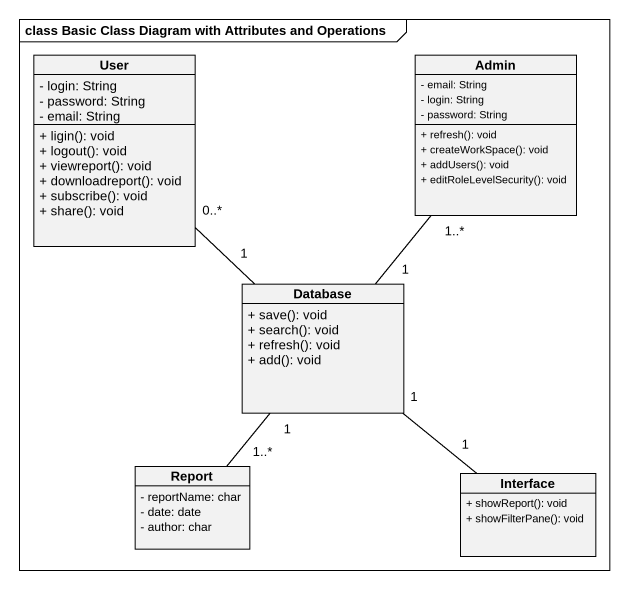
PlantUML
@startuml
mainframe class Basic Class Diagram with Attributes and Operations
hide circle
hide empty members
skinparam classAttributeIconSize 0
class User {
  - login: String
  - password: String
  - email: String
  + ligin(): void
  + logout(): void
  + viewreport(): void
  + downloadreport(): void
  + subscribe(): void
  + share(): void
}
class Admin {
  - email: String
  - login: String
  - password: String
  + refresh(): void
  + createWorkSpace(): void
  + addUsers(): void
  + editRoleLevelSecurity(): void
}
class "Database" as Database_ {
  + save(): void
  + search(): void
  + refresh(): void
  + add(): void
}
class Report {
  - reportName: char
  - date: date
  - author: char
}
class "Interface" as Interface_ {
  + showReport(): void
  + showFilterPane(): void
}
User "0..*" -- "1" Database_
Database_ "1" -up- "1..*" Admin
Report "1..*" -up- "1" Database_
Interface_ "1" -up- "1" Database_
@enduml
